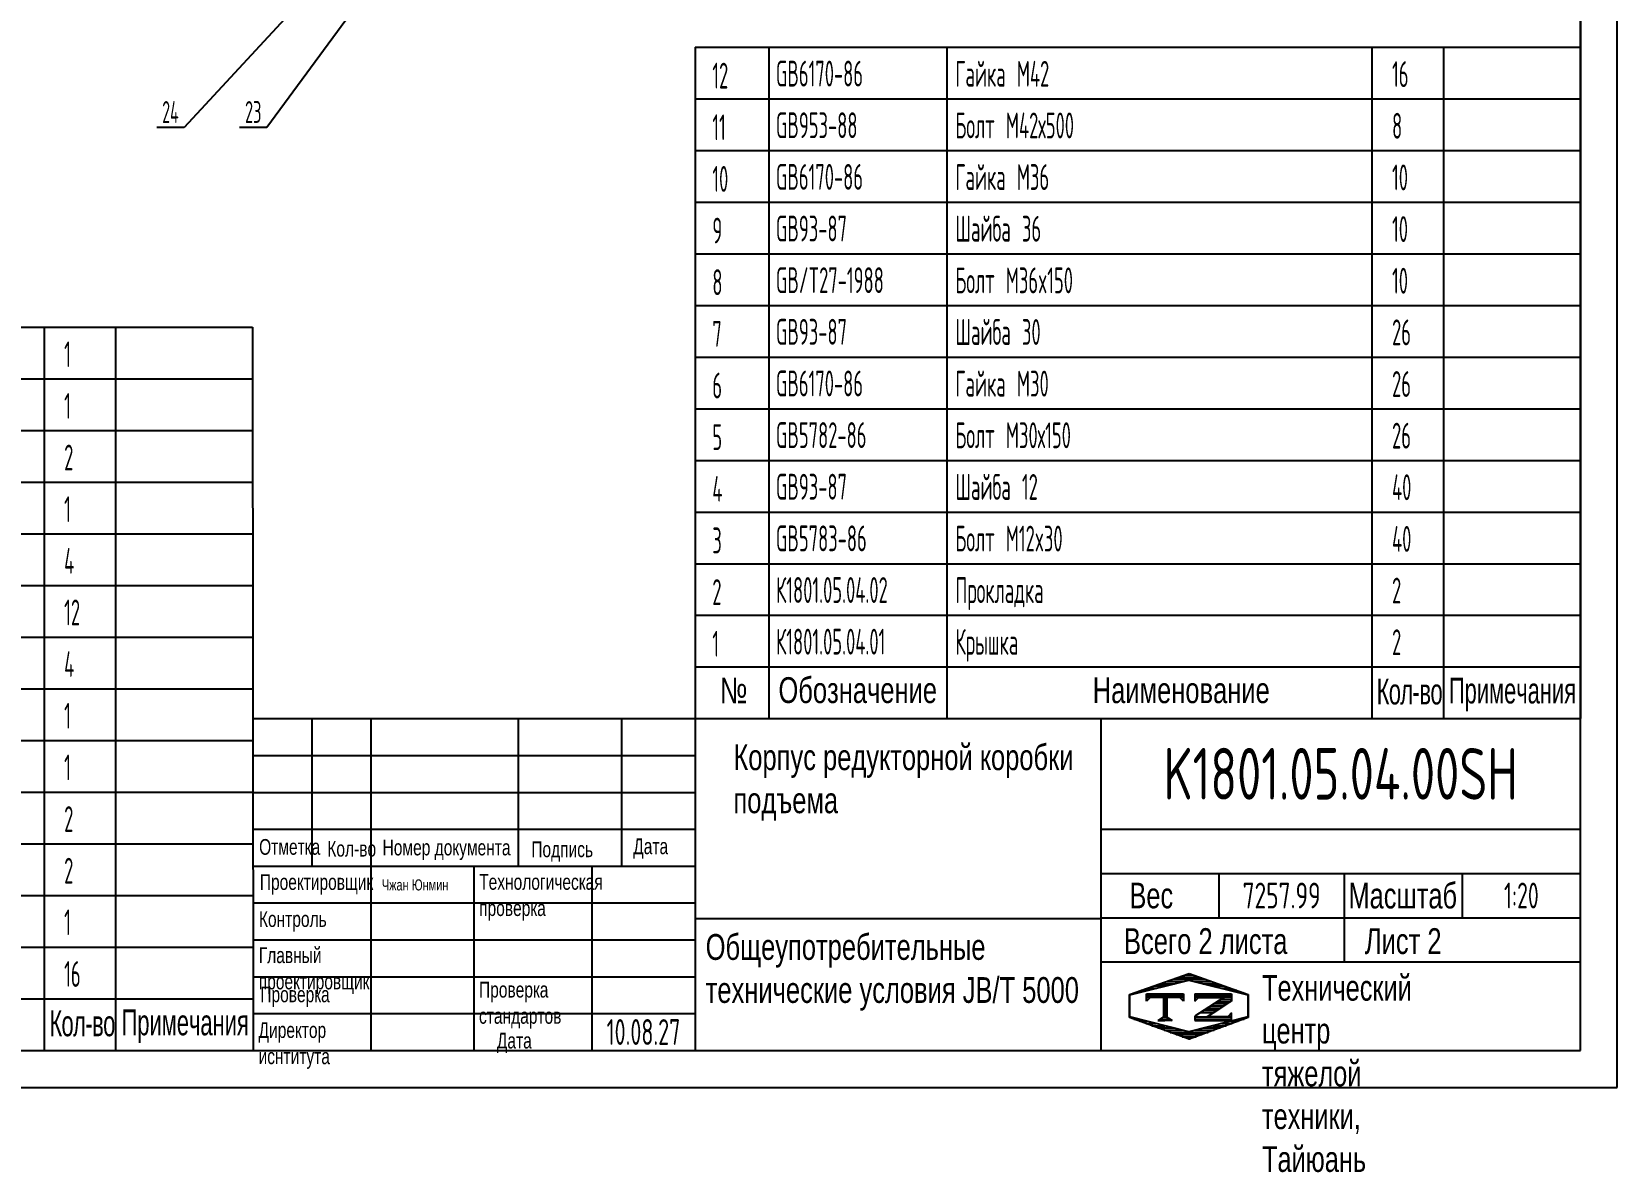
# Model space of a CAD drawing. Header units: millimetres. Extents: x -775 to 7625, y -1726 to 4444.
# Drawn here: x 3326 to 7625, y -1726 to 1366 of the extents above; entities that cross this region are included whole.
import ezdxf
from ezdxf.enums import TextEntityAlignment as Align

# ---------------------------------------------------------------- set-up
doc = ezdxf.new("R2010")
doc.units = ezdxf.units.MM
doc.header["$LTSCALE"] = 200
doc.linetypes.add('F', pattern=[0.75, 0.5, -0.25])
doc.linetypes.add('G', pattern=[2, 1.25, -0.25, 0.25, -0.25])
for name, color, linetype in [('01', 7, 'Continuous'), ('02', 1, 'Continuous'), ('04', 2, 'F'), ('05', 4, 'G'), ('11', 3, 'Continuous'), ('THICK', 7, 'Continuous')]:
    doc.layers.add(name, color=color, linetype=linetype)
doc.styles.add('HZLIB', font='TXT.shx', dxfattribs={"width": 0.5, "height": 70})
doc.styles.get("Standard").update_dxf_attribs({"font": 'isocp', "width": 0.707, "bigfont": 'intecad.shx'})

# ---------------------------------------------------------------- blocks, each defined once
blk = doc.blocks.new('*U39')
at = {"layer": '01'}
for points in [[(415, 5), (415, 292)], [(25, 5), (415, 5)]]:
    blk.add_lwpolyline(points, dxfattribs=at)
at = {"layer": '02'}
for points in [[(420, 0), (420, 297)], [(0, 0), (420, 0)]]:
    blk.add_lwpolyline(points, dxfattribs=at)
blk = doc.blocks.new('*X72')
at = {"color": 0}
for p, q in [((127.06, 7.8), (132.06, 7.8)), ((127.06, 7.5), (132.06, 7.5)), ((127.06, 7.2), (127.32, 7.2)), ((129.7, 6.6), (131.51, 6.6)), ((130.16, 6.9), (131.98, 6.9)), ((130.62, 7.2), (132.06, 7.2)), ((127.84, 5.4), (129.64, 5.4)), ((128.3, 5.7), (130.1, 5.7)), ((128.77, 6), (130.57, 6)), ((129.23, 6.3), (131.04, 6.3))]:
    blk.add_line(p, q, dxfattribs=at)
blk = doc.blocks.new('*X73')
at = {"color": 0}
for p, q in [((127.06, 4.8), (132.06, 4.8)), ((127.06, 4.5), (132.06, 4.5)), ((131.84, 5.1), (132.06, 5.1))]:
    blk.add_line(p, q, dxfattribs=at)
blk = doc.blocks.new('*X71')
at = {"color": 0}
for p, q in [((122.34, 4.5), (123.72, 4.5)), ((122.82, 4.8), (123.24, 4.8))]:
    blk.add_line(p, q, dxfattribs=at)
blk = doc.blocks.new('*X70')
at = {"color": 0}
for p, q in [((120.53, 7.8), (125.53, 7.8)), ((120.53, 7.5), (125.53, 7.5)), ((120.53, 7.2), (120.79, 7.2)), ((125.27, 7.2), (125.53, 7.2))]:
    blk.add_line(p, q, dxfattribs=at)
blk = doc.blocks.new('*X69')
at = {"color": 0}
for p, q in [((120.66, 8.7), (121.92, 8.7)), ((121.52, 9), (123.12, 9)), ((122.38, 9.3), (124.32, 9.3)), ((123.24, 9.6), (125.52, 9.6)), ((124.1, 9.9), (128.52, 9.9)), ((124.97, 10.2), (127.67, 10.2)), ((125.83, 10.5), (126.82, 10.5)), ((127.02, 9.6), (129.37, 9.6)), ((128.22, 9.3), (130.22, 9.3)), ((129.42, 9), (131.07, 9)), ((130.62, 8.7), (131.92, 8.7)), ((118.22, 7.8), (118.32, 7.8)), ((118.22, 7.5), (118.27, 7.5)), ((118.22, 7.2), (118.27, 7.2)), ((118.22, 6.9), (118.27, 6.9)), ((118.22, 6.6), (118.27, 6.6)), ((118.94, 8.1), (119.52, 8.1)), ((119.8, 8.4), (120.72, 8.4)), ((131.82, 8.4), (132.77, 8.4)), ((133.02, 8.1), (133.62, 8.1)), ((134.22, 7.8), (134.32, 7.8)), ((134.27, 7.5), (134.32, 7.5)), ((134.27, 7.2), (134.32, 7.2)), ((134.27, 6.9), (134.32, 6.9)), ((134.27, 6.6), (134.32, 6.6)), ((118.22, 6.3), (118.27, 6.3)), ((118.22, 6), (118.27, 6)), ((118.22, 5.7), (118.27, 5.7)), ((118.22, 5.4), (118.27, 5.4)), ((118.22, 5.1), (118.27, 5.1)), ((118.22, 4.8), (118.27, 4.8)), ((118.79, 4.5), (119.42, 4.5)), ((133.12, 4.5), (133.76, 4.5)), ((134.27, 6.3), (134.32, 6.3)), ((134.27, 6), (134.32, 6)), ((134.27, 5.7), (134.32, 5.7)), ((134.27, 5.4), (134.32, 5.4)), ((134.27, 5.1), (134.32, 5.1)), ((134.27, 4.8), (134.32, 4.8)), ((119.61, 4.2), (120.62, 4.2)), ((120.43, 3.9), (121.82, 3.9)), ((121.26, 3.6), (123.02, 3.6)), ((122.08, 3.3), (124.22, 3.3)), ((122.91, 3), (125.42, 3)), ((123.73, 2.7), (128.89, 2.7)), ((124.55, 2.4), (128.07, 2.4)), ((127.12, 3), (129.7, 3)), ((128.32, 3.3), (130.51, 3.3)), ((129.52, 3.6), (131.32, 3.6)), ((130.72, 3.9), (132.14, 3.9)), ((131.92, 4.2), (132.95, 4.2)), ((125.38, 2.1), (127.26, 2.1)), ((126.2, 1.8), (126.45, 1.8))]:
    blk.add_line(p, q, dxfattribs=at)

msp = doc.modelspace()

# ---------------------------------------------------------------- linework, layer by layer
for p, q in [((7524.556, 3143.621), (7524.556, -496.379)), ((5124.556, 1323.621), (5124.556, -496.379)), ((5124.556, 1323.621), (7524.556, 1323.621)), ((5324.555, 1323.621), (5324.555, -496.379)), ((5807.213, 1323.621), (5807.213, -496.379)), ((6959.53, 1323.621), (6959.53, -496.379)), ((7153.212, 1323.621), (7153.212, -496.379)), ((5124.556, 1183.621), (7524.556, 1183.621)), ((5124.556, 1043.621), (7524.556, 1043.621)), ((5124.556, 903.621), (7524.556, 903.621)), ((5124.556, 763.621), (7524.556, 763.621)), ((5124.556, 623.621), (7524.556, 623.621)), ((1524.571, 564.333), (3924.571, 564.333)), ((3359.545, 564.333), (3359.545, -1395.954)), ((3553.228, 564.333), (3553.228, -1395.954)), ((3924.571, 564.333), (3926.254, -1395.954)), ((5124.556, 483.621), (7524.556, 483.621)), ((1524.571, 424.333), (3924.571, 424.333)), ((5124.556, 343.621), (7524.556, 343.621)), ((1524.571, 284.333), (3924.571, 284.333)), ((5124.556, 203.621), (7524.556, 203.621)), ((1524.571, 144.333), (3924.571, 144.333)), ((5124.556, 63.621), (7524.556, 63.621)), ((1524.571, 4.333), (3924.571, 4.333)), ((5124.556, -76.379), (7524.556, -76.379)), ((1524.571, -135.667), (3924.571, -135.667)), ((5124.556, -216.379), (7524.556, -216.379)), ((1524.571, -275.667), (3924.571, -275.667)), ((5124.556, -356.379), (7524.556, -356.379)), ((1524.571, -415.667), (3924.571, -415.667)), ((5124.556, -496.379), (7524.556, -496.379)), ((1524.571, -555.667), (3924.571, -555.667)), ((1524.571, -695.667), (3924.571, -695.667)), ((1524.571, -835.667), (3924.571, -835.667)), ((1524.571, -975.667), (3924.571, -975.667)), ((1524.571, -1115.667), (3924.571, -1115.667)), ((1524.571, -1255.667), (3924.571, -1255.667))]:
    msp.add_line(p, q)
at = {"layer": '02'}
for p, q in [((4285.017, 1695.819), (3739.356, 1106.248)), ((4285.017, 1543.819), (3963.686, 1106.248)), ((3739.356, 1106.248), (3664.956, 1106.248)), ((3963.686, 1106.248), (3889.286, 1106.248))]:
    msp.add_line(p, q, dxfattribs=at)
at = {"layer": 'THICK'}
for p, q in [((3923.525, -496.379), (7524.556, -496.379)), ((4086.127, -496.813), (4086.127, -496.379)), ((4086.179, -896.19), (4086.179, -496.379)), ((4246.103, -1395.954), (4246.103, -496.379)), ((4645.915, -896.19), (4645.915, -496.379)), ((4925.782, -896.19), (4925.782, -496.379)), ((5125.688, -1395.954), (5125.688, -496.379)), ((6225.169, -1395.954), (6225.169, -496.379)), ((7524.556, -1395.954), (7524.556, -496.379)), ((3926.254, -796.237), (5125.688, -796.237)), ((6225.169, -796.237), (7524.556, -796.237)), ((3926.254, -896.19), (5125.688, -896.19)), ((4525.971, -1395.954), (4525.971, -896.19)), ((4845.82, -1395.954), (4845.82, -896.19)), ((6225.169, -916.181), (7524.556, -916.181)), ((6545.018, -1036.124), (6545.018, -916.181)), ((6884.858, -1156.067), (6884.858, -916.181)), ((7204.707, -1036.124), (7204.707, -916.181)), ((5125.688, -1037.857), (6225.169, -1037.857)), ((6225.169, -1036.124), (7524.556, -1036.124)), ((6225.169, -1156.067), (7524.556, -1156.067)), ((3926.254, -1395.954), (7524.556, -1395.954))]:
    msp.add_line(p, q, dxfattribs=at)
at = {"layer": 'THICK', "color": 3}
for p, q in [((3926.254, -596.332), (5125.688, -596.332)), ((3926.254, -696.284), (5125.688, -696.284)), ((3926.254, -996.143), (5125.688, -996.143)), ((3926.254, -1096.096), (5125.688, -1096.096)), ((3926.254, -1196.049), (5125.688, -1196.049)), ((6302.174, -1243.904), (6464.198, -1187.471)), ((6464.198, -1187.471), (6624.119, -1243.904)), ((6302.174, -1306.75), (6302.174, -1243.904)), ((6303.226, -1245.175), (6463.151, -1205.194)), ((6303.226, -1305.147), (6303.226, -1245.175)), ((6348.385, -1262.031), (6348.385, -1242.04)), ((6348.385, -1242.04), (6448.337, -1242.04)), ((6448.337, -1242.04), (6448.337, -1262.031)), ((6463.151, -1205.194), (6623.075, -1245.175)), ((6478.944, -1242.04), (6478.944, -1262.031)), ((6478.944, -1242.04), (6578.897, -1242.04)), ((6578.897, -1242.04), (6578.897, -1262.031)), ((6623.075, -1245.175), (6623.075, -1305.147)), ((6624.119, -1243.904), (6624.119, -1306.75)), ((6358.38, -1252.036), (6348.385, -1262.031)), ((6438.342, -1252.036), (6358.38, -1252.036)), ((6393.987, -1251.94), (6393.987, -1306.77)), ((6398.36, -1251.94), (6398.36, -1306.77)), ((6403.357, -1251.94), (6403.357, -1306.77)), ((6448.337, -1262.031), (6438.342, -1252.036)), ((6478.944, -1262.031), (6488.94, -1252.036)), ((6557.655, -1252.036), (6478.944, -1302.962)), ((6488.94, -1252.036), (6557.655, -1252.036)), ((6578.894, -1261.84), (6527.687, -1294.613)), ((3926.254, -1296.001), (5125.688, -1296.001)), ((6464.198, -1365.748), (6302.174, -1306.75)), ((6463.151, -1345.128), (6303.226, -1305.147)), ((6398.36, -1302.201), (6378.994, -1314.385)), ((6378.994, -1314.385), (6398.36, -1314.385)), ((6398.36, -1302.201), (6417.725, -1314.385)), ((6417.725, -1314.385), (6398.36, -1314.385)), ((6623.075, -1305.147), (6463.151, -1345.128)), ((6624.119, -1306.75), (6464.198, -1365.748)), ((6478.944, -1302.962), (6478.944, -1314.385)), ((6478.944, -1314.385), (6578.894, -1314.385)), ((6527.687, -1294.613), (6512.41, -1304.39)), ((6568.899, -1304.39), (6512.41, -1304.39)), ((6578.894, -1294.395), (6568.899, -1304.39)), ((6578.894, -1314.385), (6578.894, -1294.395))]:
    msp.add_line(p, q, dxfattribs=at)

# ---------------------------------------------------------------- block references
at = {"layer": '04', "xscale": 20, "yscale": 20, "zscale": 20}
msp.add_blockref('*U39', (-775.444, -1495.954), dxfattribs=at)
at = {"layer": 'THICK', "color": 3, "xscale": 19.99056253062376, "yscale": 19.99056253062008, "zscale": 19.99056253062039}
for name in ['*X69', '*X70', '*X72', '*X71', '*X73']:
    msp.add_blockref(name, (3938.897, -1400.838), dxfattribs=at)

# ---------------------------------------------------------------- texts
at = {"style": 'HZLIB', "width": 0.5}
for s, p in [('12', (5171.222, 1211.621)), ('GB6170-86', (5343.772, 1217.13)), ('Гайка M42', (5830.15, 1216.615)), ('16', (7013.939, 1215.664)), ('11', (5171.222, 1071.621)), ('GB953-88', (5343.772, 1077.138)), ('Болт М42х500', (5830.15, 1076.623)), ('8', (7013.939, 1075.672)), ('10', (5171.222, 931.621)), ('GB6170-86', (5343.772, 937.145)), ('Гайка M36', (5830.15, 936.63)), ('10', (7013.939, 935.679)), ('9', (5171.222, 791.621)), ('GB93-87', (5343.772, 797.153)), ('Шайба 36', (5830.15, 796.638)), ('10', (7013.939, 795.687)), ('8', (5171.222, 651.621)), ('GB/T27-1988', (5343.772, 657.16)), ('Болт M36x150', (5830.15, 656.645)), ('10', (7013.939, 655.694)), ('7', (5171.222, 511.621)), ('GB93-87', (5343.772, 517.168)), ('Шайба 30', (5830.15, 516.653)), ('26', (7013.939, 515.702)), ('1', (3413.954, 456.277)), ('6', (5171.222, 371.621)), ('GB6170-86', (5343.772, 377.176)), ('Гайка М30', (5830.15, 376.66)), ('26', (7013.939, 375.709)), ('1', (3413.954, 316.285)), ('5', (5171.222, 231.621)), ('GB5782-86', (5343.772, 237.183)), ('Болт М30х150', (5830.15, 236.668)), ('26', (7013.939, 235.717)), ('2', (3413.954, 176.292)), ('4', (5171.222, 91.621)), ('GB93-87', (5343.772, 97.191)), ('Шайба 12', (5830.15, 96.676)), ('40', (7013.939, 95.725)), ('1', (3413.954, 36.3)), ('3', (5171.222, -48.379)), ('GB5783-86', (5343.772, -42.802)), ('Болт M12x30', (5830.15, -43.317)), ('40', (7013.939, -44.268)), ('4', (3413.954, -103.692)), ('2', (5171.222, -188.379)), ('К1801.05.04.02', (5343.772, -182.794)), ('Прокладка', (5830.15, -183.309)), ('2', (7013.939, -184.26)), ('12', (3413.954, -243.685)), ('К1801.05.04.01', (5343.772, -322.786)), ('Крышка', (5830.15, -323.302)), ('2', (7013.939, -324.253)), ('1', (5171.222, -328.379)), ('4', (3413.954, -383.677)), ('1', (3413.954, -523.67)), ('1', (3413.954, -663.662)), ('2', (3413.954, -803.654)), ('2', (3413.954, -943.647)), ('1', (3413.954, -1083.639)), ('16', (3413.954, -1223.632))]:
    msp.add_text(s, height=70, dxfattribs=at).set_placement(p)
at = {"layer": '01', "attachment_point": 1}
for s, insert, char_height in [('{\\fArial|b0|i0|c204|p34;Отметка}', (3942.579, -822.87), 42.62494), ('{\\fArial|b0|i0|c204|p34;Кол-во}', (4127.43, -827.773), 42.62494), ('{\\fArial|b0|i0|c204|p34;Номер документа}', (4277.161, -824.493), 42.62494), ('{\\fArial|b0|i0|c204|p34;Подпись}', (4680.347, -829.408), 42.62494), ('{\\fArial|b0|i0|c204|p34;Дата}', (4956.805, -821.236), 42.62494), ('{\\fArial|b0|i0|c204|p34;Проектировщик}', (3944.454, -918.082), 42.62494), ('{\\fArial|b0|i0|c204|p34;Технологическая\\Pпроверка}', (4539.066, -917.761), 42.62494), ('{\\fArial|b0|i0|c204|p34;Вес}', (6301.954, -941.003), 69.62073), ('{\\fArial|b0|i0|c204|p34;Контроль}', (3942.006, -1018.483), 42.62494), ('{\\fArial|b0|i0|c204|p34;Главный\\Pпроектировщик}', (3941.629, -1116.592), 42.62494), ('{\\fArial|b0|i0|c204|p34;Проверка}', (3945.794, -1222.602), 42.62494), ('{\\fArial|b0|i0|c204|p34;Проверка\\Pстандартов}', (4538.658, -1209.937), 42.62494), ('{\\fArial|b0|i0|c204|p34;Директор\\Pиснтитута}', (3940.973, -1319.448), 42.62494), ('{\\fArial|b0|i0|c204|p34;Дата}', (4587.087, -1347.938), 42.62494)]:
    msp.add_mtext(s, dxfattribs=dict(at, insert=insert, char_height=char_height))
at = {"layer": '01', "insert": (6661.25, -1191.399), "char_height": 69.62073, "width": 3.2717, "attachment_point": 1}
msp.add_mtext('{\\fArial|b0|i0|c204|p34;Технический центр\\Pтяжелой техники, Тайюань}', dxfattribs=at)
at = {"layer": '04', "insert": (5192.153, -385.221), "char_height": 70, "width": 2.58566, "attachment_point": 1}
msp.add_mtext('{\\fArial|b0|i0|c204|p34;\\C0;№}', dxfattribs=at)
at = {"layer": '04', "attachment_point": 1}
for s, insert, char_height in [('{\\fArial|b0|i0|c204|p34;\\C0;Обозначение}', (5350.473, -384.152), 70), ('{\\fArial|b0|i0|c204|p34;\\C0;Наименование}', (6202.428, -384.443), 70), ('{\\fArial|b0|i0|c204|p34;\\W0.607;\\C0;Примечания}', (7168.047, -385.325), 70), ('{\\fArial|b0|i0|c204|p34;\\W0.607;\\T0.95;\\C0;Кол-во}', (6972.236, -387.842), 70), ('{\\fArial|b0|i0|c204|p34;\\C3;Корпус редукторной коробки\\Pподъема}', (5228.414, -566.102), 70), ('{\\fArial|b0|i0|c204|p34;\\W0.707;\\C3;Чжан Юнмин}', (4275.331, -932.182), 30), ('{\\fArial|b0|i0|c204|p34;\\C0;Всего 2 листа}', (6287.168, -1064.543), 70), ('{\\fArial|b0|i0|c204|p34;\\C0;Лист 2}', (6940.247, -1064.543), 70), ('{\\fArial|b0|i0|c204|p34;\\C0;Общеупотребительные\\Pтехнические условия \\fArial|b0|i0|c0|p34;JB/T 5000}', (5153.137, -1080.389), 70), ('{\\fArial|b0|i0|c204|p34;\\W0.607;\\T0.95;\\C0;Кол-во}', (3373.934, -1287.418), 70), ('{\\fArial|b0|i0|c204|p34;\\W0.607;\\C0;Примечания}', (3569.746, -1284.901), 70)]:
    msp.add_mtext(s, dxfattribs=dict(at, insert=insert, char_height=char_height))
at = {"layer": '05', "insert": (6895.849, -941.332), "char_height": 69.64859, "attachment_point": 1}
msp.add_mtext('{\\fArial|b0|i0|c204|p34;\\C0;Масштаб}', dxfattribs=at)
at = {"layer": '11'}
for s, height, width, p, p2 in [('24', 59.397, 0.556706, (3679.836, 1118.248), (3724.476, 1118.248)), ('23', 59.397, 0.581958, (3904.166, 1118.248), (3948.806, 1118.248)), ('K1801.05.04.00SH', 140, 0.696239, (6394.255, -715.954), (7354.856, -715.954)), ('7257.99', 70, 0.683034, (6608.768, -1010.954), (6820.343, -1010.954)), ('1:20', 70, 0.655288, (7317.521, -1010.954), (7411.591, -1010.954)), ('10.08.27', 70, 0.642055, (4884.556, -1380.954), (5084.556, -1380.954))]:
    msp.add_text(s, height=height, dxfattribs=dict(at, width=width)).set_placement(p, p2, align=Align.FIT)

doc.saveas('drawing.dxf')
